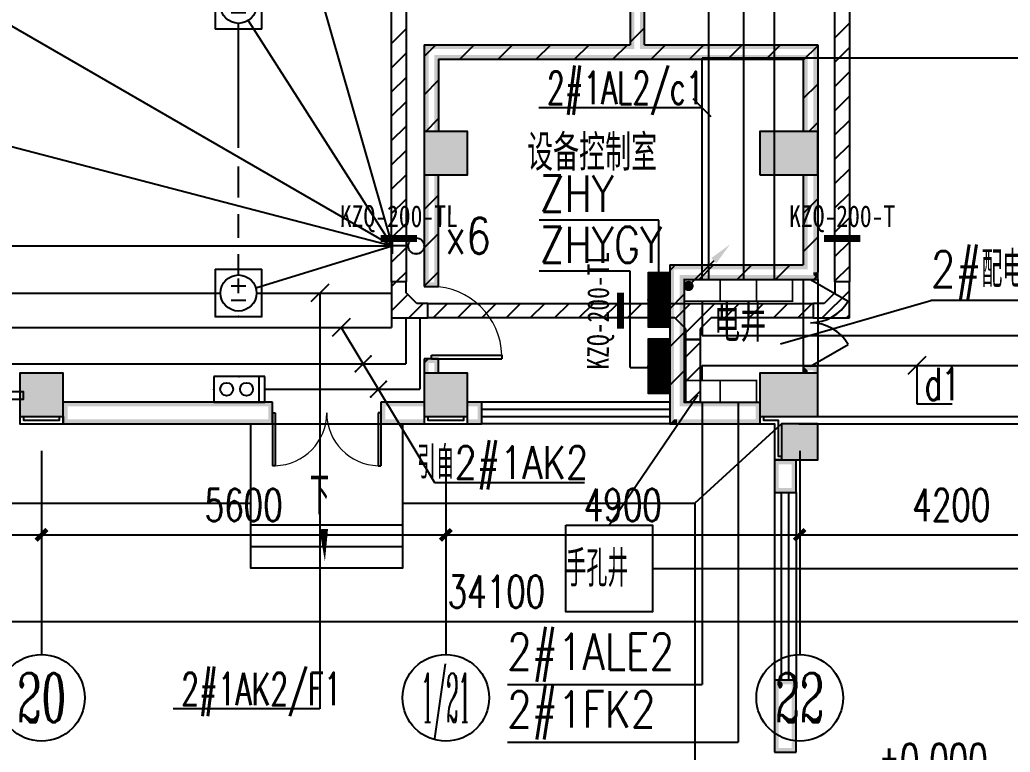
# Model space of a CAD drawing. Extents: x 101023 to 279373, y -114511 to 293844.
# Drawn here: x 216730 to 230445, y 210038 to 220184 of the extents above; entities that cross this region are included whole.
import ezdxf
from ezdxf.enums import TextEntityAlignment as Align

# ---------------------------------------------------------------- set-up
doc = ezdxf.new("R2010")
doc.units = 0
doc.header["$LTSCALE"] = 1000
doc.header["$MEASUREMENT"] = 0
for name, color, linetype in [('A-ANNO-IDEN', 3, 'Continuous'), ('A-FLOR-STRS', 51, 'Continuous'), ('A-WALL-PATT', 252, 'Continuous'), ('AXIS', 3, 'Continuous'), ('AXIS_TEXT', 7, 'Continuous'), ('BZ', 7, 'Continuous'), ('CABLETRAY', 3, 'Continuous'), ('COLUMN', 2, 'Continuous'), ('DIM-照明', 3, 'Continuous'), ('DIM_ELEV', 3, 'Continuous'), ('DOOR_FIRE', 4, 'Continuous'), ('EQUIP-动力', 3, 'Continuous'), ('EQUIP-插座', 3, 'Continuous'), ('EQUIP-照明', 3, 'Continuous'), ('EQUIP-箱柜', 3, 'Continuous'), ('LWIRE', 4, 'Continuous'), ('PUB_DIM', 3, 'Continuous'), ('PUB_HATCH', 8, 'Continuous'), ('PUB_TEXT', 7, 'Continuous'), ('PUB_WALL', 2, 'Continuous'), ('STAIR', 2, 'Continuous'), ('TEL_HATCH', 8, 'Continuous'), ('WALL', 2, 'Continuous'), ('WINDOW', 2, 'Continuous'), ('WIRE-照明', 6, 'Continuous'), ('家具', 8, 'Continuous'), ('抗震支吊架', 2, 'Continuous'), ('排水', 153, 'Continuous'), ('看线', 30, 'Continuous')]:
    doc.layers.add(name, color=color, linetype=linetype)
doc.styles.add('_TCH_AXIS', font='COMPLEX', dxfattribs={"bigfont": 'GBCBIG'})
doc.styles.add('_TCH_DIM', font='simplex.shx', dxfattribs={"bigfont": 'gbcbig.shx'})
doc.styles.add('_TCH_DIM_T3', font='SIMPLEX', dxfattribs={"width": 0.705882, "bigfont": 'GBCBIG'})
doc.styles.add('_TEL_DIM', font='simplex.shx', dxfattribs={"width": 0.8, "height": 3.5, "bigfont": 'gbcbig.shx'})
doc.styles.add('A_DIM', font='simplex.shx', dxfattribs={"width": 0.7, "bigfont": 'gbcbig.shx'})
doc.styles.add('COMPLEX', font='COMPLEX')
doc.styles.add('kzcad', font='', dxfattribs={"width": 0.8})
doc.styles.get("Standard").update_dxf_attribs({"font": 'simplex.shx', "width": 0.8, "bigfont": 'gbcbig.shx'})
doc.styles.get('kzcad').set_extended_font_data('SimSun')
doc.dimstyles.new('_TCH_ARCH&&150', dxfattribs={"dimtxt": 446.25, "dimasz": 150, "dimexe": 375, "dimexo": 450, "dimgap": 189.375, "dimtad": 1, "dimdec": 0, "dimzin": 0, "dimdsep": 46, "dimtxsty": '_TCH_DIM_T3', "dimblk": 'ARCHTICK', "dimcen": 0.09, "dimclrt": 7, "dimazin": 2, "dimtfac": 1, "dimtdec": 0, "dimtix": 1, "dimtmove": 2, "dimatfit": 3, "dimfxl": 1, "dimtolj": 1, "dimtzin": 0, "dimarcsym": 0})
pattern_1 = [(45, (-908016.57, -754752.9), (-265.16515, 265.16515), [])]

# ---------------------------------------------------------------- blocks, each defined once
blk = doc.blocks.new('$equip$00002889')
for p, q in [((-0.65, 0.65), (-0.65, -0.65)), ((0.65, 0.65), (-0.65, 0.65)), ((0.65, -0.65), (0.65, 0.65)), ((0, 0), (0, 0.4)), ((-0.2, 0.2), (0.2, 0.2)), ((-0.2, -0.2), (0.2, -0.2)), ((-0.65, -0.65), (0.65, -0.65))]:
    blk.add_line(p, q)
at = {"const_width": 0.04}
blk.add_lwpolyline([(-0.65, 0.65), (-0.65, -0.65), (0.65, -0.65), (0.65, 0.65), (-0.65, 0.65), (-0.65, -0.65)], dxfattribs=at)
blk.add_circle((0, 0), 0.5)
for p in [(0, 0.65), (-0.65, 0), (0.65, 0), (0, -0.65)]:
    blk.add_point(p)
at = {"color": 7, "style": '_TEL_DIM', "flags": 1}
for tag in ['A', 'REMARK']:
    blk.add_attdef(tag, text='', height=0.00002, dxfattribs=at).set_placement((0, 0), align=Align.MIDDLE_CENTER)
blk = doc.blocks.new('$equip_U$00000208(DESKTOP-1KLGLJ7)')
for p, q in [((0.707, 0.714), (-0.707, 0.714)), ((-0.707, 0.707), (-0.707, -0.007)), ((0.542, 0.714), (0.542, 0)), ((0.707, 0), (0.707, 0.714)), ((-0.707, 0), (0.707, 0))]:
    blk.add_line(p, q)
for centre in [(-0.35, 0.357), (0.2, 0.357)]:
    blk.add_circle(centre, 0.179)
for p in [(0, 0.714), (-0.707, 0.35), (0.707, 0.357), (0, 0)]:
    blk.add_point(p)
at = {"color": 7, "style": '_TEL_DIM', "flags": 1}
for tag in ['A', 'REMARK']:
    blk.add_attdef(tag, text='', height=0.00002, dxfattribs=at).set_placement((0, 0), align=Align.MIDDLE_CENTER)
blk = doc.blocks.new('$TelecSys$00000079')
for p, q in [((0.7, 0.7), (0, 0)), ((0.104, 0.104), (0.104, 0.104)), ((-0.104, -0.104), (-0.104, -0.104))]:
    blk.add_line(p, q)
at = {"const_width": 0.142}
blk.add_lwpolyline([(-0.071, 0, 1), (0.071, 0, 1)], format="xyb", close=True, dxfattribs=at)
blk.add_solid([(0.63, 0.77), (0.77, 0.63), (1.15, 1.15)])
at = {"width": 0.8, "flags": 9}
blk.add_attdef('A', (0, 0), '', height=0.00002, dxfattribs=at)
blk = doc.blocks.new('*X151')
at = {"color": 0}
for p, q in [((-250, 32.8), (-82.8, 200)), ((-250, 68.2), (-118.2, 200)), ((-250, 103.6), (-153.6, 200)), ((-250, 138.9), (-188.9, 200)), ((-250, 174.3), (-224.3, 200)), ((-247.5, 0), (-47.5, 200)), ((-212.1, 0), (-12.1, 200)), ((-176.8, 0), (23.2, 200)), ((-141.4, 0), (58.6, 200)), ((-106.1, 0), (93.9, 200)), ((-70.7, 0), (129.3, 200)), ((-35.4, 0), (164.6, 200)), ((0, 0), (200, 200)), ((35.4, 0), (235.4, 200)), ((70.7, 0), (250, 179.3)), ((106.1, 0), (250, 143.9)), ((141.4, 0), (250, 108.6)), ((176.8, 0), (250, 73.2)), ((212.1, 0), (250, 37.9)), ((247.5, 0), (250, 2.5))]:
    blk.add_line(p, q, dxfattribs=at)
blk = doc.blocks.new('$equip$00002943')
for p, q in [((-0.75, 0.6), (-0.75, 0)), ((0.75, 0.6), (-0.75, 0.6)), ((0.75, 0), (0.75, 0.6)), ((-0.75, 0), (0.75, 0))]:
    blk.add_line(p, q)
for points, const_width in [([(-0.75, 0.3), (0.75, 0.3)], 0.6), ([(-0.75, 0.6), (-0.75, 0), (0.75, 0), (0.75, 0.6), (-0.75, 0.6), (-0.75, 0)], 0.04)]:
    blk.add_lwpolyline(points, dxfattribs=dict(const_width=const_width))
for p in [(0, 0.6), (-0.75, 0.3), (0.75, 0.3), (0, 0)]:
    blk.add_point(p)
at = {"xscale": 0.00300000000061118, "yscale": 0.00300000000061118, "zscale": 0.00300000000061118}
blk.add_blockref('*X151', (0, 0), dxfattribs=at)
at = {"color": 7, "style": '_TEL_DIM', "flags": 1}
for tag in ['A', 'REMARK']:
    blk.add_attdef(tag, text='', height=0.00002, dxfattribs=at).set_placement((0, 0), align=Align.MIDDLE_CENTER)
blk = doc.blocks.new('$equip_U$00000201(DESKTOP-1KLGLJ7)')
blk.add_line((-0.212, -0.212), (0.212, 0.212))
for p in [(0, 0), (0.212, 0.212), (-0.212, -0.212)]:
    blk.add_point(p)
at = {"color": 7, "style": '_TEL_DIM', "flags": 1}
for tag in ['A', 'REMARK']:
    blk.add_attdef(tag, text='', height=0.00002, dxfattribs=at).set_placement((0, 0), align=Align.MIDDLE_CENTER)
blk = doc.blocks.new('$equip$00002672')
for p, q in [((0.222, 0.889), (-0.222, 0.889)), ((0, 0.444), (0, 0.889))]:
    blk.add_line(p, q)
blk.add_circle((0, 0.222), 0.222)
for p in [(0, 0.889), (-0.222, 0.222), (0, 0), (0.222, 0.222)]:
    blk.add_point(p)
at = {"color": 7, "style": '_TEL_DIM', "flags": 1}
for tag in ['A', 'REMARK']:
    blk.add_attdef(tag, text='', height=0.00002, dxfattribs=at).set_placement((0, 0), align=Align.MIDDLE_CENTER)
blk = doc.blocks.new('_AXISO')
blk.add_circle((0, 0), 0.5)
at = {"layer": 'AXIS_TEXT', "style": 'COMPLEX', "width": 1.041667}
blk.add_attdef('A', text='', height=0.56, dxfattribs=at).set_placement((-0.25, -0.28), (0.25, -0.28), align=Align.FIT)
blk = doc.blocks.new('_ArchTick')
at = {"color": 0, "linetype": 'ByBlock', "const_width": 0.4}
blk.add_lwpolyline([(-0.5, -0.5), (0.5, 0.5)], dxfattribs=at)
blk = doc.blocks.new('*D101')
at = {"layer": 'Defpoints', "color": 0, "transparency": 16777216}
for p in [(1007608, 802280), (1041708, 802280), (1041708, 800203)]:
    blk.add_point(p, dxfattribs=at)
at = {"layer": 'PUB_DIM', "color": 0, "lineweight": -2, "transparency": 16777216}
for p, q in [((1007608, 801830), (1007608, 799828)), ((1041708, 801830), (1041708, 799828)), ((1007608, 800203), (1041708, 800203))]:
    blk.add_line(p, q, dxfattribs=at)
at = {"layer": 'PUB_DIM', "color": 0, "lineweight": -2, "transparency": 16777216, "xscale": 150, "yscale": 150, "zscale": 150, "rotation": 180}
blk.add_blockref('_ArchTick', (1007608, 800203), dxfattribs=at)
at = {"layer": 'PUB_DIM', "color": 0, "lineweight": -2, "transparency": 16777216, "xscale": 150, "yscale": 150, "zscale": 150}
blk.add_blockref('_ArchTick', (1041708, 800203), dxfattribs=at)
at = {"layer": 'PUB_DIM', "color": 7, "transparency": 16777216, "insert": (1024658, 800616), "char_height": 446.2, "attachment_point": 5, "style": '_TCH_DIM_T3'}
blk.add_mtext('\\A1;34100', dxfattribs=at)
blk = doc.blocks.new('*D103')
at = {"layer": 'Defpoints', "color": 0, "transparency": 16777216}
for p in [(1007708, 802363), (1018358, 802363), (1018358, 801403)]:
    blk.add_point(p, dxfattribs=at)
at = {"layer": 'PUB_DIM', "color": 0, "lineweight": -2, "transparency": 16777216}
for p, q in [((1007708, 801913), (1007708, 801028)), ((1018358, 801913), (1018358, 801028)), ((1007708, 801403), (1018358, 801403))]:
    blk.add_line(p, q, dxfattribs=at)
at = {"layer": 'PUB_DIM', "color": 0, "lineweight": -2, "transparency": 16777216, "xscale": 150, "yscale": 150, "zscale": 150, "rotation": 180}
blk.add_blockref('_ArchTick', (1007708, 801403), dxfattribs=at)
at = {"layer": 'PUB_DIM', "color": 0, "lineweight": -2, "transparency": 16777216, "xscale": 150, "yscale": 150, "zscale": 150}
blk.add_blockref('_ArchTick', (1018358, 801403), dxfattribs=at)
at = {"layer": 'PUB_DIM', "color": 7, "transparency": 16777216, "insert": (1013033, 801816), "char_height": 446.2, "attachment_point": 5, "style": '_TCH_DIM_T3'}
blk.add_mtext('\\A1;10650', dxfattribs=at)
blk = doc.blocks.new('*D104')
at = {"layer": 'Defpoints', "color": 0, "transparency": 16777216}
for p in [(1018358, 802363), (1023958, 802363), (1023958, 801403)]:
    blk.add_point(p, dxfattribs=at)
at = {"layer": 'PUB_DIM', "color": 0, "lineweight": -2, "transparency": 16777216}
for p, q in [((1018358, 801913), (1018358, 801028)), ((1023958, 801913), (1023958, 801028)), ((1018358, 801403), (1023958, 801403))]:
    blk.add_line(p, q, dxfattribs=at)
at = {"layer": 'PUB_DIM', "color": 0, "lineweight": -2, "transparency": 16777216, "xscale": 150, "yscale": 150, "zscale": 150, "rotation": 180}
blk.add_blockref('_ArchTick', (1018358, 801403), dxfattribs=at)
at = {"layer": 'PUB_DIM', "color": 0, "lineweight": -2, "transparency": 16777216, "xscale": 150, "yscale": 150, "zscale": 150}
blk.add_blockref('_ArchTick', (1023958, 801403), dxfattribs=at)
at = {"layer": 'PUB_DIM', "color": 7, "transparency": 16777216, "insert": (1021158, 801816), "char_height": 446.2, "attachment_point": 5, "style": '_TCH_DIM_T3'}
blk.add_mtext('\\A1;5600', dxfattribs=at)
blk = doc.blocks.new('*D105')
at = {"layer": 'Defpoints', "color": 0, "transparency": 16777216}
for p in [(1023958, 802363), (1028858, 802363), (1028858, 801403)]:
    blk.add_point(p, dxfattribs=at)
at = {"layer": 'PUB_DIM', "color": 0, "lineweight": -2, "transparency": 16777216}
for p, q in [((1023958, 801913), (1023958, 801028)), ((1028858, 801913), (1028858, 801028)), ((1023958, 801403), (1028858, 801403))]:
    blk.add_line(p, q, dxfattribs=at)
at = {"layer": 'PUB_DIM', "color": 0, "lineweight": -2, "transparency": 16777216, "xscale": 150, "yscale": 150, "zscale": 150, "rotation": 180}
blk.add_blockref('_ArchTick', (1023958, 801403), dxfattribs=at)
at = {"layer": 'PUB_DIM', "color": 0, "lineweight": -2, "transparency": 16777216, "xscale": 150, "yscale": 150, "zscale": 150}
blk.add_blockref('_ArchTick', (1028858, 801403), dxfattribs=at)
at = {"layer": 'PUB_DIM', "color": 7, "transparency": 16777216, "insert": (1026408, 801816), "char_height": 446.2, "attachment_point": 5, "style": '_TCH_DIM_T3'}
blk.add_mtext('\\A1;4900', dxfattribs=at)
blk = doc.blocks.new('*D106')
at = {"layer": 'Defpoints', "color": 0, "transparency": 16777216}
for p in [(1028858, 802363), (1033058, 802363), (1033058, 801403)]:
    blk.add_point(p, dxfattribs=at)
at = {"layer": 'PUB_DIM', "color": 0, "lineweight": -2, "transparency": 16777216}
for p, q in [((1028858, 801913), (1028858, 801028)), ((1033058, 801913), (1033058, 801028)), ((1028858, 801403), (1033058, 801403))]:
    blk.add_line(p, q, dxfattribs=at)
at = {"layer": 'PUB_DIM', "color": 0, "lineweight": -2, "transparency": 16777216, "xscale": 150, "yscale": 150, "zscale": 150, "rotation": 180}
blk.add_blockref('_ArchTick', (1028858, 801403), dxfattribs=at)
at = {"layer": 'PUB_DIM', "color": 0, "lineweight": -2, "transparency": 16777216, "xscale": 150, "yscale": 150, "zscale": 150}
blk.add_blockref('_ArchTick', (1033058, 801403), dxfattribs=at)
at = {"layer": 'PUB_DIM', "color": 7, "transparency": 16777216, "insert": (1030958, 801816), "char_height": 446.2, "attachment_point": 5, "style": '_TCH_DIM_T3'}
blk.add_mtext('\\A1;4200', dxfattribs=at)
blk = doc.blocks.new('gfd')
at = {"layer": '家具'}
blk.add_lwpolyline([(710554, 819533), (710554, 825533), (710654, 825533), (710654, 819533)], close=True, dxfattribs=at)
blk = doc.blocks.new('$WINLIB2D$00000001')
at = {"color": 0}
for points in [[(-0.5, 0.5), (-0.5, -0.5)], [(-0.5, 0.5), (0.5, 0.5)], [(0.5, -0.5), (0.5, 0.5)], [(0.5, 0.1667), (-0.5, 0.1667)], [(0.5, -0.1667), (-0.5, -0.1667)], [(-0.5, -0.5), (0.5, -0.5)]]:
    blk.add_lwpolyline(points, dxfattribs=at)
blk = doc.blocks.new('$DorLib2D$00000002')
for p, q in [((-0.5, 0), (-0.5, 0.4875)), ((-0.475, 0.4875), (-0.5, 0.4875)), ((-0.475, 0), (-0.475, 0.4875)), ((0.475, 0), (0.475, 0.4875)), ((0.475, 0.4875), (0.5, 0.4875)), ((0.5, 0), (0.5, 0.4875)), ((-0.5, 0), (-0.475, 0)), ((0.5, 0), (0.475, 0))]:
    blk.add_line(p, q)
at = {"lineweight": 13}
for centre, start, end in [((-0.4875, 0), 0, 88.53072), ((0.4875, 0), 91.46928, 180)]:
    blk.add_arc(centre, 0.4875, start, end, dxfattribs=at)
blk = doc.blocks.new('$DorLib2D$00000001')
for p, q in [((0.45, 0.975), (0.5, 0.975)), ((0.45, 0), (0.45, 0.975)), ((0.5, 0), (0.5, 0.975)), ((0.5, 0), (0.45, 0))]:
    blk.add_line(p, q)
at = {"lineweight": 13}
blk.add_arc((0.475, 0), 0.975, 91.4693, 180, dxfattribs=at)
blk = doc.blocks.new('_FZH')
blk.add_lwpolyline([(-0.5, -0.5), (0.5, -0.5), (0.5, 0.5), (-0.5, 0.5)], close=True)
at = {"layer": 'PUB_HATCH'}
blk.add_solid([(-0.5, -0.5), (0.5, -0.5), (-0.5, 0.5), (0.5, 0.5)], dxfattribs=at)
blk = doc.blocks.new('$DorLib2D$00000231')
at = {"color": 0}
for p, q in [((-0.5, 0), (-0.25, 0.433)), ((0.5, 0), (0.25, 0.433))]:
    blk.add_line(p, q, dxfattribs=at)
for centre, start, end in [((-0.5, 0), 0, 60), ((0.5, 0), 120, 180)]:
    blk.add_arc(centre, 0.5, start, end, dxfattribs=at)
blk = doc.blocks.new('ERT')
at = {"layer": 'AXIS'}
for p, q in [((1018358.2, 802565.3), (1018358.2, 799745.8)), ((1023958.2, 802565.3), (1023958.2, 799745.8)), ((1028858.2, 802565.3), (1028858.2, 799745.8))]:
    blk.add_line(p, q, dxfattribs=at)
ref = blk.add_blockref('_AXISO', (1018358.2, 799145.8), dxfattribs=dict(at, xscale=1200, yscale=1200, zscale=1200))
ref.add_attrib('A', '20', dxfattribs={"layer": 'AXIS_TEXT', "height": 678.82, "style": '_TCH_AXIS', "width": 0.617647}).set_placement((1018018.8, 798806.4), (1018697.6, 798806.4), align=Align.FIT)
ref = blk.add_blockref('_AXISO', (1023958.2, 799145.8), dxfattribs=dict(at, xscale=1200, yscale=1200, zscale=1200))
ref.add_attrib('A', '1/21', dxfattribs={"layer": 'AXIS_TEXT', "height": 678.82, "style": '_TCH_AXIS', "width": 0.318182}).set_placement((1023618.8, 798806.4), (1024297.6, 798806.4), align=Align.FIT)
ref = blk.add_blockref('_AXISO', (1028858.2, 799145.8), dxfattribs=dict(at, xscale=1200, yscale=1200, zscale=1200))
ref.add_attrib('A', '22', dxfattribs={"layer": 'AXIS_TEXT', "height": 678.82, "style": '_TCH_AXIS', "width": 0.617647}).set_placement((1028518.8, 798806.4), (1029197.6, 798806.4), align=Align.FIT)
at = {"layer": 'PUB_DIM'}
for p1, p2, distance, picture, middle in [((1007608.2, 802279.9), (1041708.2, 802279.9), -2076.9, '*D101', (1024658.2, 800615.5)), ((1007708.2, 802362.7), (1018358.2, 802362.7), -959.7, '*D103', (1013033.2, 801815.5)), ((1018358.2, 802362.7), (1023958.2, 802362.7), -959.7, '*D104', (1021158.2, 801815.5)), ((1023958.2, 802362.7), (1028858.2, 802362.7), -959.7, '*D105', (1026408.2, 801815.5)), ((1028858.2, 802362.7), (1033058.2, 802362.7), -959.7, '*D106', (1030958.2, 801815.5))]:
    dim = blk.add_aligned_dim(p1=p1, p2=p2, distance=distance, dimstyle='_TCH_ARCH&&150', dxfattribs=at)
    dim.commit()
    dim.dimension.update_dxf_attribs({"geometry": picture, "text_midpoint": middle})
blk = doc.blocks.new('A$C40CE5D7B')
at = {"layer": 'A-WALL-PATT'}
h = blk.add_hatch(dxfattribs=at)
h.set_pattern_fill('普通砖', color=256, scale=150, style=0)
h.set_pattern_definition(pattern_1)
h.paths.add_polyline_path([(108990, 53110), (109050, 53170), (109050, 54970), (108850, 54970), (108850, 53170), (108910, 53110), (108950, 53103)])
h = blk.add_hatch(dxfattribs=at)
h.set_pattern_fill('普通砖', color=256, scale=150, style=0)
h.set_pattern_definition(pattern_1)
h.paths.add_polyline_path([(106000, 51670), (106000, 51970), (106200, 51970), (106200, 52970), (106000, 53170)])
h = blk.add_hatch(dxfattribs=at)
h.set_pattern_fill('普通砖', color=256, scale=150, style=0)
h.set_pattern_definition(pattern_1)
h.paths.add_polyline_path([(106000, 53170), (106200, 52970), (108950, 52970), (108950, 53103), (108910, 53110), (108850, 53170)])
h = blk.add_hatch(dxfattribs=at)
h.set_pattern_fill('普通砖', color=256, scale=150, style=0)
h.set_pattern_definition(pattern_1)
h.paths.add_polyline_path([(108950, 53103), (108950, 52970), (111250, 52970), (111450, 53170), (109050, 53170), (108990, 53110)])
h = blk.add_hatch(dxfattribs=at)
h.set_pattern_fill('普通砖', color=256, scale=150, style=0)
h.set_pattern_definition(pattern_1)
h.paths.add_polyline_path([(111250, 51970), (111450, 51970), (111450, 51670), (111450, 51670), (111450, 53170), (111250, 52970)])
h = blk.add_hatch(dxfattribs=at)
h.set_pattern_fill('普通砖', color=256, scale=150, style=0)
h.set_pattern_definition(pattern_1)
h.paths.add_polyline_path([(111450, 51670), (111450, 51370), (111250, 51370), (111250, 50120), (111310, 50060), (111317, 50020), (111450, 50020), (111450, 51670)])
h = blk.add_hatch(dxfattribs=at)
h.set_pattern_fill('普通砖', color=256, scale=150, style=0)
h.set_pattern_definition(pattern_1)
h.paths.add_polyline_path([(106200, 51370), (106000, 51370), (106000, 49820), (106200, 49820)])
h = blk.add_hatch(dxfattribs=at)
h.set_pattern_fill('普通砖', color=256, scale=150, style=0)
h.set_pattern_definition(pattern_1)
h.paths.add_polyline_path([(109600, 49920), (109400, 50120), (109400, 48220), (109500, 48120), (109600, 48220)])
h = blk.add_hatch(dxfattribs=at)
h.set_pattern_fill('普通砖', color=256, scale=150, style=0)
h.set_pattern_definition(pattern_1)
h.paths.add_polyline_path([(109400, 50120), (109600, 49920), (111250, 49920), (111310, 49980), (111317, 50020), (111310, 50060), (111250, 50120)])
h = blk.add_hatch(dxfattribs=at)
h.set_pattern_fill('普通砖', color=256, scale=150, style=0)
h.set_pattern_definition(pattern_1)
h.paths.add_polyline_path([(111310, 49980), (111250, 49920), (111450, 49920), (111450, 50020), (111317, 50020)])
h = blk.add_hatch(dxfattribs=at)
h.set_pattern_fill('普通砖', color=256, scale=150, style=0)
h.set_pattern_definition(pattern_1)
h.paths.add_polyline_path([(106000, 48220), (106000, 48620), (106200, 48620), (106200, 48820), (106000, 48820)])
h = blk.add_hatch(dxfattribs=at)
h.set_pattern_fill('普通砖', color=256, scale=150, style=0)
h.set_pattern_definition(pattern_1)
h.paths.add_polyline_path([(111250, 48620), (111450, 48620), (111450, 48120), (111450, 48120), (111450, 48720), (111250, 48720)])
at = {"layer": 'PUB_WALL'}
for points in [[(108850, 54970), (108850, 53170), (108910, 53110), (108910, 54910)], [(109050, 53170), (109050, 54970), (108990, 54910), (108990, 53110)], [(106000, 51670), (106000, 51970), (106060, 51970), (106060, 53110), (106000, 53170)], [(106000, 53170), (108850, 53170), (108910, 53110), (106060, 53110)], [(109050, 53170), (111450, 53170), (111390, 53110), (108990, 53110)], [(111390, 51970), (111450, 51970), (111450, 51670), (111450, 51670), (111450, 53170), (111390, 53110)], [(106140, 51970), (106200, 51970), (106200, 52970), (106140, 53030)], [(106200, 52970), (108950, 52970), (108950, 53030), (106140, 53030)], [(108950, 52970), (111250, 52970), (111310, 53030), (108950, 53030)], [(111250, 51970), (111310, 51970), (111310, 53030), (111250, 52970)], [(106600, 51970), (106000, 51970), (106060, 51910), (106540, 51910)], [(106000, 51970), (106000, 51370), (106060, 51430), (106060, 51910)], [(106600, 51370), (106600, 51970), (106540, 51910), (106540, 51430)], [(111450, 51970), (110650, 51970), (110710, 51910), (111390, 51910)], [(110650, 51970), (110650, 51370), (110710, 51430), (110710, 51910)], [(111450, 51370), (111450, 51970), (111390, 51910), (111390, 51430)], [(111450, 51670), (111450, 51370), (111390, 51370), (111390, 50020), (111450, 50020), (111450, 51670)], [(106000, 51370), (106600, 51370), (106540, 51430), (106060, 51430)], [(106060, 51370), (106000, 51370), (106000, 49820), (106060, 49880)], [(106200, 51370), (106140, 51370), (106140, 49880), (106200, 49820)], [(110650, 51370), (111450, 51370), (111390, 51430), (110710, 51430)], [(111310, 51370), (111250, 51370), (111250, 50120), (111310, 50060)], [(109400, 50120), (109400, 48220), (109460, 48160), (109460, 50060)], [(109400, 50120), (111250, 50120), (111310, 50060), (109460, 50060)], [(109600, 49920), (109600, 48220), (109540, 48160), (109540, 49980)], [(109600, 49920), (111250, 49920), (111310, 49980), (109540, 49980)], [(111250, 49920), (111450, 49920), (111390, 49980), (111310, 49980)], [(111450, 49920), (111450, 50020), (111390, 50020), (111390, 49980)], [(106000, 49820), (106200, 49820), (106140, 49880), (106060, 49880)], [(106200, 48820), (106000, 48820), (106060, 48760), (106140, 48760)], [(106000, 48220), (106000, 48620), (106060, 48620), (106060, 48760), (106000, 48820)], [(106140, 48620), (106200, 48620), (106200, 48820), (106140, 48760)], [(111450, 48720), (111250, 48720), (111310, 48660), (111390, 48660)], [(111250, 48620), (111310, 48620), (111310, 48660), (111250, 48720)], [(111390, 48620), (111450, 48620), (111450, 48120), (111450, 48120), (111450, 48720), (111390, 48660)], [(101000, 48620), (100400, 48620), (100460, 48560), (100940, 48560)], [(100400, 48620), (100400, 48020), (100460, 48080), (100460, 48560)], [(101000, 48020), (101000, 48620), (100940, 48560), (100940, 48080)], [(106600, 48620), (106000, 48620), (106060, 48560), (106540, 48560)], [(106000, 48620), (106000, 48020), (106060, 48080), (106060, 48560)], [(106600, 48020), (106600, 48620), (106540, 48560), (106540, 48080)], [(111450, 48620), (110650, 48620), (110710, 48560), (111390, 48560)], [(110650, 48620), (110650, 48020), (110710, 48080), (110710, 48560)], [(111450, 48020), (111450, 48620), (111390, 48560), (111390, 48080)], [(103900, 48220), (101000, 48220), (101060, 48160), (103840, 48160)], [(101000, 48220), (101000, 47920), (101060, 47980), (101060, 48160)], [(103900, 47920), (103900, 48220), (103840, 48160), (103840, 47980)], [(106000, 48220), (105400, 48220), (105460, 48160), (106000, 48160)], [(105400, 48220), (105400, 47920), (105460, 47980), (105460, 48160)], [(106800, 48220), (106600, 48220), (106600, 48160), (106740, 48160)], [(106800, 47920), (106800, 48220), (106740, 48160), (106740, 47980)], [(109400, 48220), (109400, 47920), (109460, 47980), (109460, 48160)], [(109600, 48220), (110250, 48220), (110250, 48160), (109540, 48160)], [(110250, 48220), (110250, 48160), (110650, 48160), (110650, 48220)], [(110650, 48220), (110590, 48220), (110590, 47920), (110650, 47920)], [(100400, 48020), (101000, 48020), (100940, 48080), (100460, 48080)], [(106000, 48020), (106600, 48020), (106540, 48080), (106060, 48080)], [(110650, 48020), (111450, 48020), (111390, 48080), (110710, 48080)], [(111450, 48120), (111450, 48120), (111450, 48120)], [(101000, 47920), (103900, 47920), (103840, 47980), (101060, 47980)], [(105400, 47920), (106000, 47920), (106000, 47980), (105460, 47980)], [(106600, 47920), (106800, 47920), (106740, 47980), (106600, 47980)], [(109400, 47920), (109500, 47920), (109500, 47980), (109460, 47980)], [(109500, 47920), (110250, 47920), (110250, 47980), (109500, 47980)], [(110250, 47920), (110650, 47920), (110650, 47980), (110250, 47980)], [(111450, 47920), (110950, 47920), (111010, 47860), (111390, 47860)], [(110950, 47920), (110950, 47420), (111010, 47480), (111010, 47860)], [(111450, 47420), (111450, 47920), (111390, 47860), (111390, 47480)], [(110950, 47420), (111450, 47420), (111390, 47480), (111010, 47480)], [(110850, 47420), (110850, 46970), (110910, 47030), (110910, 47360)], [(111150, 47420), (110850, 47420), (110910, 47360), (111090, 47360)], [(111150, 46970), (111150, 47420), (111090, 47360), (111090, 47030)], [(110850, 46970), (111150, 46970), (111090, 47030), (110910, 47030)], [(110850, 44370), (110850, 43370), (110910, 43430), (110910, 44310)], [(111150, 44370), (110850, 44370), (110910, 44310), (111090, 44310)], [(111150, 43370), (111150, 44370), (111090, 44310), (111090, 43430)], [(110850, 43370), (111150, 43370), (111090, 43430), (110910, 43430)]]:
    blk.add_hatch(color=256, dxfattribs=at).paths.add_polyline_path(points)
for points in [[(100400, 48020), (100400, 47920), (101000, 47920), (101000, 48020)], [(100450, 48020), (100450, 47970), (100950, 47970), (100950, 48020)], [(106000, 48020), (106000, 47920), (106600, 47920), (106600, 48020)], [(106050, 48020), (106050, 47970), (106550, 47970), (106550, 48020)], [(110650, 48020), (110650, 47920), (110850, 47920), (110850, 47420), (110950, 47420)], [(110700, 48020), (110700, 47970), (110900, 47970), (110900, 47470), (110950, 47470)]]:
    blk.add_lwpolyline(points)
at = {"layer": 'A-ANNO-IDEN'}
blk.add_lwpolyline([(104607, 46508, 0, 0, 0), (104625, 46011, 0, 120, 0), (104608, 46461, 0, 0, 0)], format="xyseb", dxfattribs=at)
at = {"layer": 'A-FLOR-STRS'}
for p, q in [((103600, 46520), (105700, 46520)), ((103600, 46220), (105700, 46220))]:
    blk.add_line(p, q, dxfattribs=at)
blk.add_lwpolyline([(105400, 47920), (105700, 47920), (105700, 45920), (103600, 45920), (103600, 47920)], dxfattribs=at)
at = {"layer": 'DOOR_FIRE'}
for p, q in [((111250, 49920), (111250, 48720)), ((111450, 49920), (111450, 48720))]:
    blk.add_line(p, q, dxfattribs=at)
at = {"layer": 'WALL'}
for p, q in [((108850, 54970), (108850, 53170)), ((109050, 53170), (109050, 54970)), ((106000, 53170), (106000, 51970)), ((106000, 53170), (108850, 53170)), ((109050, 53170), (111450, 53170)), ((111450, 53170), (111450, 51670)), ((106200, 52970), (106200, 51970)), ((106200, 52970), (108950, 52970)), ((108950, 52970), (111250, 52970)), ((111250, 52970), (111250, 51970)), ((111450, 51670), (111450, 50020)), ((106000, 51370), (106000, 49820)), ((106200, 49820), (106200, 51370)), ((111250, 51370), (111250, 50120)), ((109400, 50120), (109400, 48220)), ((109400, 50120), (111250, 50120)), ((111450, 49920), (111450, 50020)), ((106000, 49820), (106200, 49820)), ((109600, 49920), (109600, 48220)), ((109600, 49920), (111250, 49920)), ((111250, 49920), (111450, 49920)), ((106200, 48820), (106000, 48820)), ((106000, 48820), (106000, 48620)), ((106200, 48620), (106200, 48820)), ((111450, 48720), (111250, 48720)), ((111250, 48720), (111250, 48620)), ((111450, 48120), (111450, 48720)), ((103900, 48220), (101000, 48220)), ((103900, 47920), (103900, 48220)), ((106000, 48220), (105400, 48220)), ((105400, 48220), (105400, 47920)), ((106800, 48220), (106600, 48220)), ((106800, 47920), (106800, 48220)), ((109400, 48220), (109400, 47920)), ((109600, 48220), (110250, 48220)), ((110250, 48220), (110650, 48220)), ((101000, 48020), (101000, 47920)), ((110650, 48020), (110650, 47920)), ((111450, 48120), (111450, 48120)), ((101000, 47920), (103900, 47920)), ((105400, 47920), (106000, 47920)), ((106600, 47920), (106800, 47920)), ((109400, 47920), (109500, 47920)), ((109500, 47920), (110250, 47920)), ((110250, 47920), (110650, 47920)), ((110850, 47420), (110850, 46970)), ((110950, 47420), (110850, 47420)), ((111150, 46970), (111150, 47420)), ((110850, 46970), (111150, 46970)), ((110850, 44370), (110850, 43370)), ((111150, 44370), (110850, 44370)), ((111150, 43370), (111150, 44370)), ((110850, 43370), (111150, 43370))]:
    blk.add_line(p, q, dxfattribs=at)
at = {"layer": 'WINDOW'}
blk.add_line((103900, 47920), (105400, 47920), dxfattribs=at)
at = {"layer": '排水'}
blk.add_line((109750, 46820), (110950, 47920), dxfattribs=at)
for points in [[(88750, 59920), (88750, 46820), (103600, 46820)], [(105700, 46820), (109750, 46820), (109750, 39770)]]:
    blk.add_lwpolyline(points, dxfattribs=at)
at = {"layer": '看线'}
for p, q in [((111450, 48020), (114510, 48020)), ((111190, 47920), (114510, 47920))]:
    blk.add_line(p, q, dxfattribs=at)
at = {"layer": 'COLUMN'}
for p, xscale, yscale, zscale in [((106300, 51670), 599.999999749125, 600.0000001494773, 600.0000001494773), ((111050, 51670), 799.9999998350395, 600.000000079046, 600.000000079046), ((106300, 48320), 599.999999749125, 600.0000001494773, 600.0000001494773)]:
    blk.add_blockref('_FZH', p, dxfattribs=dict(at, xscale=xscale, yscale=yscale, zscale=zscale))
for p, xscale, yscale, zscale, rotation in [((100700, 48320), 599.9999999065185, 600.000000164262, 600.000000164262, 359.9999999925851), ((111050, 48320), 799.9999993173406, 599.9999996862607, 599.9999996862607, 359.9999999914123), ((111200, 47670), 499.9999994502869, 499.9999994641403, 499.9999994641403, 7.19037493493043e-09)]:
    blk.add_blockref('_FZH', p, dxfattribs=dict(at, xscale=xscale, yscale=yscale, zscale=zscale, rotation=rotation))
at = {"layer": 'DOOR_FIRE', "zscale": 200, "rotation": 270}
for name, p, xscale, yscale in [('$DorLib2D$00000001', (106100, 49320), 1000, 1000), ('$DorLib2D$00000231', (111350, 49320), 1200, 1200)]:
    blk.add_blockref(name, p, dxfattribs=dict(at, xscale=xscale, yscale=yscale))
at = {"layer": 'WALL'}
blk.add_blockref('ERT', (-917658, -755022), dxfattribs=at)
at = {"layer": 'WINDOW', "xscale": -2600, "yscale": 300, "zscale": -2600}
blk.add_blockref('$WINLIB2D$00000001', (108100, 48070), dxfattribs=at)
at = {"layer": 'WINDOW'}
for name, p, xscale, yscale, zscale, rotation in [('$DorLib2D$00000002', (104650, 48070), 1500, 1500, -1500, 180), ('$WINLIB2D$00000001', (111000, 45670), -2600, 300, 2600, 90)]:
    blk.add_blockref(name, p, dxfattribs=dict(at, xscale=xscale, yscale=yscale, zscale=zscale, rotation=rotation))
at = {"layer": '家具', "xscale": -1, "rotation": 270}
blk.add_blockref('gfd', (-725083, -662294), dxfattribs=at)
at = {"layer": 'A-ANNO-IDEN', "color": 7, "style": 'A_DIM', "width": 0.7}
blk.add_text('下', height=525, dxfattribs=at).set_placement((104419, 46666))
at = {"layer": 'DIM_ELEV', "color": 7, "style": '_TCH_DIM', "width": 0.705882}
blk.add_text('%%P0.000', height=446.2, dxfattribs=at).set_placement((112291, 43041))
at = {"layer": 'PUB_TEXT'}
for s, p in [('设备控制室', (107425, 51425)), ('电井', (110014, 49057))]:
    blk.add_text(s, height=500, dxfattribs=at).set_placement(p)

msp = doc.modelspace()

# ---------------------------------------------------------------- linework, layer by layer
at = {"layer": 'BZ'}
for p, q in [((226271, 216588), (226271, 222059)), ((226755, 216588), (226755, 221259)), ((227180, 216588), (227180, 220460)), ((225580, 217409), (223922, 217409)), ((225580, 216679), (225580, 217409)), ((225182, 216701), (223922, 216701)), ((225182, 215369), (225182, 216701)), ((227262, 215696), (229344, 216295)), ((231064, 216295), (229344, 216295)), ((225182, 215369), (225430, 215369)), ((226180, 214888), (226180, 210974)), ((226680, 214888), (226680, 210175)), ((223483, 210974), (226180, 210974)), ((223483, 210175), (226680, 210175))]:
    msp.add_line(p, q, dxfattribs=at)
at = {"layer": 'CABLETRAY'}
for p, q in [((221878, 216554), (221878, 244769)), ((222078, 244769), (222078, 216554)), ((228018, 216554), (228018, 241149)), ((228218, 241149), (228218, 216554)), ((222078, 216554), (221878, 216554)), ((221878, 216554), (221878, 216054)), ((222078, 216554), (221878, 216554)), ((222078, 216404), (222078, 216554)), ((228218, 216554), (228018, 216554)), ((228218, 216554), (228018, 216554)), ((228018, 216554), (228018, 216404)), ((228218, 216054), (228218, 216554)), ((222228, 216254), (222078, 216404)), ((228018, 216404), (227868, 216254)), ((222378, 216254), (222228, 216254)), ((222378, 216054), (222378, 216254)), ((222378, 216054), (222378, 216254)), ((222378, 216254), (225652, 216254)), ((225652, 216254), (225652, 216054)), ((225652, 216254), (226452, 216254)), ((225652, 216054), (225652, 216254)), ((226452, 216054), (226452, 216254)), ((226452, 216254), (227718, 216254)), ((226452, 216254), (226452, 216054)), ((227868, 216254), (227718, 216254)), ((227718, 216254), (227718, 216054)), ((227718, 216254), (227718, 216054)), ((221878, 216054), (222378, 216054)), ((225652, 216054), (222378, 216054)), ((225802, 216054), (225652, 216054)), ((225952, 215904), (225802, 216054)), ((226302, 216054), (226152, 215904)), ((226452, 216054), (226302, 216054)), ((227718, 216054), (226452, 216054)), ((227718, 216054), (228218, 216054)), ((225952, 215754), (225952, 215904)), ((226152, 215904), (226152, 215754)), ((225952, 215754), (226152, 215754)), ((225952, 214888), (225952, 215754)), ((226152, 215754), (225952, 215754)), ((226152, 215754), (226152, 214888)), ((226152, 214888), (225952, 214888))]:
    msp.add_line(p, q, dxfattribs=at)
at = {"layer": 'DIM-照明'}
for p, q in [((226303, 218842), (226056, 219090)), ((221007, 216522), (220759, 216275)), ((221305, 216046), (221057, 215799)), ((229276, 215519), (229029, 215271))]:
    msp.add_line(p, q, dxfattribs=at)
for points in [[(225858, 218966), (223916, 218966)], [(226180, 218966), (225858, 218966)], [(220883, 216399), (220883, 210638)], [(221181, 215923), (222474, 213776)], [(229153, 215395), (229153, 214865)], [(229153, 214865), (229643, 214865)], [(222474, 213776), (224550, 213776)], [(220883, 210638), (218853, 210638)]]:
    msp.add_lwpolyline(points, dxfattribs=at)
at = {"layer": 'EQUIP-插座'}
msp.add_lwpolyline([(224291, 213182), (225491, 213182), (225491, 211982), (224291, 211982)], close=True, dxfattribs=at)
at = {"layer": 'EQUIP-箱柜', "const_width": 24}
for points in [[(226430, 216288), (225930, 216288), (225930, 216588), (226430, 216588)], [(226930, 216288), (226430, 216288), (226430, 216588), (226930, 216588)], [(227430, 216288), (226930, 216288), (226930, 216588), (227430, 216588)], [(226430, 214888), (225930, 214888), (225930, 215188), (226430, 215188)], [(226930, 214888), (226430, 214888), (226430, 215188), (226930, 215188)]]:
    msp.add_lwpolyline(points, close=True, dxfattribs=at)
at = {"layer": 'TEL_HATCH', "linetype": 'Continuous'}
for p, q in [((221878, 219857), (222078, 220057)), ((228018, 219936), (228218, 220136)), ((228018, 219599), (228218, 219799)), ((221878, 219520), (222078, 219720)), ((228018, 219262), (228218, 219462)), ((221878, 219184), (222078, 219384)), ((221878, 218847), (222078, 219047)), ((228018, 218925), (228218, 219125)), ((228018, 218589), (228218, 218789)), ((221878, 218510), (222078, 218710)), ((221878, 218173), (222078, 218373)), ((228018, 218252), (228218, 218452)), ((228018, 217915), (228218, 218115)), ((221878, 217837), (222078, 218037)), ((221878, 217500), (222078, 217700)), ((228018, 217578), (228218, 217778)), ((228018, 217242), (228218, 217442)), ((221878, 217163), (222078, 217363)), ((221878, 216826), (222078, 217026)), ((228018, 216905), (228218, 217105)), ((228018, 216568), (228218, 216768)), ((221942, 216554), (222078, 216690)), ((221878, 216490), (221942, 216554)), ((221878, 216153), (222103, 216378)), ((227840, 216054), (228218, 216431)), ((222116, 216054), (222316, 216254)), ((222452, 216054), (222652, 216254)), ((222789, 216054), (222989, 216254)), ((223126, 216054), (223326, 216254)), ((223463, 216054), (223663, 216254)), ((223799, 216054), (223999, 216254)), ((224136, 216054), (224336, 216254)), ((224473, 216054), (224673, 216254)), ((224810, 216054), (225010, 216254)), ((225146, 216054), (225346, 216254)), ((225483, 216054), (225652, 216223)), ((225652, 216223), (225683, 216254)), ((225811, 216045), (226020, 216254)), ((225952, 215850), (226357, 216254)), ((226493, 216054), (226693, 216254)), ((226830, 216054), (227030, 216254)), ((227167, 216054), (227367, 216254)), ((227504, 216054), (227704, 216254)), ((228177, 216054), (228218, 216095)), ((225952, 215513), (226152, 215713)), ((225952, 215176), (226152, 215376)), ((226001, 214888), (226152, 215039))]:
    msp.add_line(p, q, dxfattribs=at)
at = {"layer": 'WIRE-照明', "linetype": 'Continuous'}
for p, q in [((209337, 224299), (221885, 217051)), ((219839, 224187), (221885, 217051)), ((209362, 220322), (221885, 217051)), ((219893, 220174), (221885, 217051)), ((219758, 218410), (219758, 220135)), ((219758, 217723), (219758, 218150)), ((219758, 217164), (219758, 217490)), ((213318, 217051), (221885, 217051)), ((219997, 216472), (221885, 217051)), ((219758, 216649), (219758, 216939)), ((209371, 216399), (219508, 216399))]:
    msp.add_line(p, q, dxfattribs=at)
at = {"layer": 'WIRE-照明'}
for p, q in [((226180, 216588), (226180, 219652)), ((231680, 219652), (226180, 219652)), ((220008, 216399), (221878, 216399)), ((226180, 216288), (226180, 215811)), ((221878, 216054), (221878, 215923)), ((222074, 216054), (222074, 215418)), ((222270, 216054), (222270, 215067)), ((214754, 215923), (221878, 215923)), ((226180, 215811), (231617, 215811)), ((214925, 215418), (222074, 215418)), ((226180, 215188), (226180, 215395)), ((226180, 215395), (231480, 215395)), ((220123, 215067), (222270, 215067)), ((224891, 213182), (226119, 214987)), ((225491, 212582), (245014, 212582))]:
    msp.add_line(p, q, dxfattribs=at)
at = {"layer": '抗震支吊架', "color": 2, "const_width": 100}
for points in [[(221728, 217154), (222228, 217154)], [(227868, 217154), (228368, 217154)], [(225048, 215904), (225048, 216404)]]:
    msp.add_lwpolyline(points, dxfattribs=at)

# ---------------------------------------------------------------- block references
at = {"layer": 'EQUIP-动力', "xscale": 500, "yscale": 500, "zscale": 500}
for name, p in [('$equip$00002889', (219758, 220385)), ('$equip$00002889', (219758, 216399)), ('$equip_U$00000201(DESKTOP-1KLGLJ7)', (221485, 215418)), ('$equip_U$00000208(DESKTOP-1KLGLJ7)', (219769, 214888)), ('$equip_U$00000201(DESKTOP-1KLGLJ7)', (221697, 215067))]:
    msp.add_blockref(name, p, dxfattribs=at)
at = {"layer": 'EQUIP-照明', "xscale": 500, "yscale": 500, "zscale": 500, "rotation": 90}
msp.add_blockref('$equip$00002672', (222330, 217051), dxfattribs=at)
at = {"layer": 'EQUIP-箱柜', "xscale": 500, "yscale": 500, "zscale": 500, "rotation": 90}
for p in [(225730, 216304), (225730, 215387)]:
    msp.add_blockref('$equip$00002943', p, dxfattribs=at)
at = {"layer": 'LWIRE', "xscale": 500, "yscale": 500, "zscale": 500}
msp.add_blockref('$TelecSys$00000079', (225990, 216497), dxfattribs=at)
at = {"layer": 'STAIR'}
msp.add_blockref('A$C40CE5D7B', (116330, 166668), dxfattribs=at)

# ---------------------------------------------------------------- texts
at = {"layer": 'BZ', "style": '_TEL_DIM', "width": 0.8}
for s, p in [('ZHY', (223930, 217526)), ('x6', (222620, 216942)), ('ZHYGY', (223930, 216818)), ('2#配电间', (229346, 216478)), ('手孔井', (224289, 212332)), ('2#1ALE2', (223478, 211181)), ('2#1FK2', (223478, 210382))]:
    msp.add_text(s, height=500, dxfattribs=at).set_placement(p)
at = {"layer": 'DIM-照明', "color": 7, "style": '_TEL_DIM'}
for s, width, p in [('2#1AL2/c1', 0.64, (224029, 219016)), ('d1', 0.64, (229265, 214915)), ('引自2#1AK2', 0.8, (222232, 213826)), ('2#1AK2/F1', 0.64, (218965, 210688))]:
    msp.add_text(s, height=450, dxfattribs=dict(at, width=width)).set_placement(p)
at = {"layer": '抗震支吊架', "color": 2, "style": 'kzcad', "width": 0.8}
for s, rotation, p in [('KZQ-200-TL', 359.8854, (221978, 217314)), ('KZQ-200-T', 359.8854, (228118, 217314)), ('KZQ-200-TL', 89.8854, (224888, 216154))]:
    msp.add_text(s, height=300, rotation=rotation, dxfattribs=at).set_placement(p, align=Align.CENTER)

doc.saveas('drawing.dxf')
